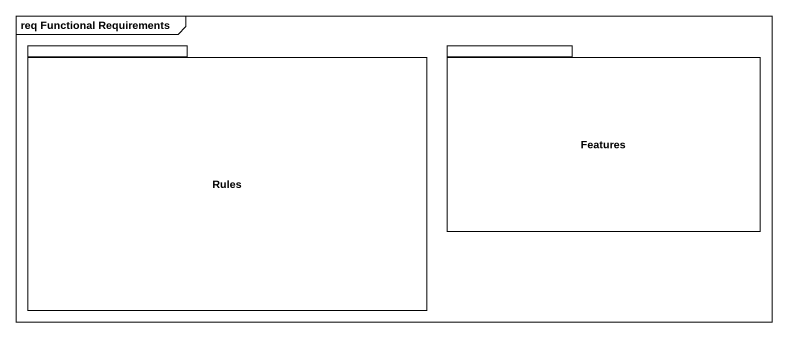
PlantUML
@startuml
mainframe req Functional Requirements
package Rules {
}
package Features {
}
@enduml
